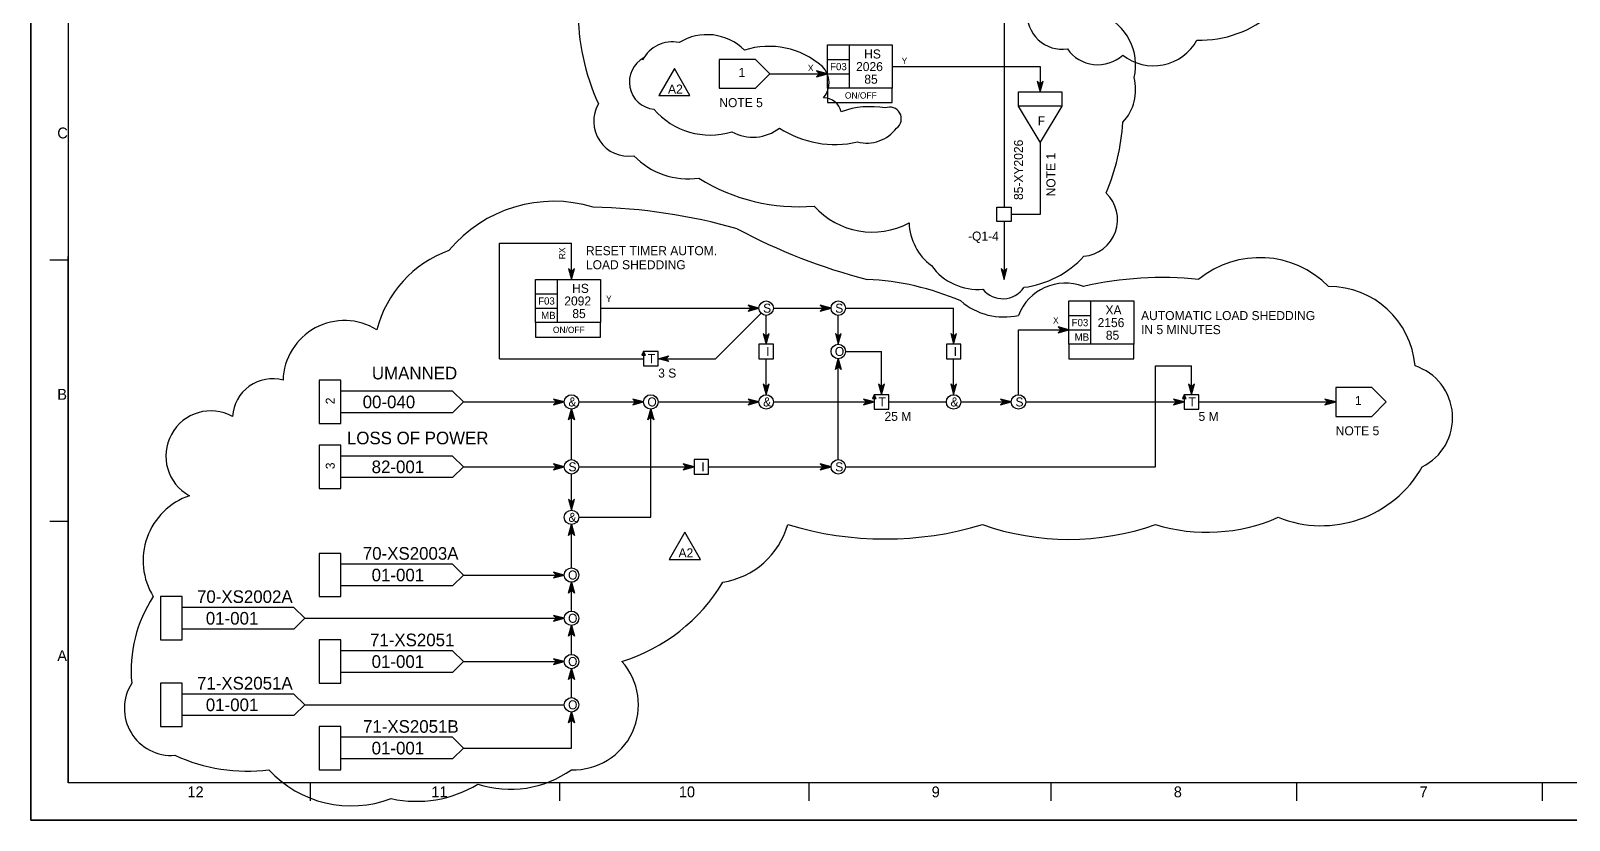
# Model space of a CAD drawing. Extents: x 0 to 841, y 0 to 594.
# Drawn here: x 0 to 426.8, y 0 to 218.9 of the extents above; entities that cross this region are included whole.
import ezdxf

# ---------------------------------------------------------------- set-up
doc = ezdxf.new("R2010")
doc.units = 0
for name, color, linetype in [('1', 7, 'Continuous'), ('12', 7, 'Continuous'), ('34', 7, 'Continuous'), ('45', 7, 'Continuous'), ('46', 7, 'Continuous'), ('48', 7, 'Continuous'), ('49', 7, 'Continuous'), ('50', 7, 'Continuous'), ('51', 7, 'Continuous'), ('9', 7, 'Continuous')]:
    doc.layers.add(name, color=color, linetype=linetype)

msp = doc.modelspace()

# ---------------------------------------------------------------- linework, layer by layer
at = {"layer": '1'}
for p, q in [((10.33, 582.23), (10.33, 10.38)), ((10.33, 155.36), (5.32, 155.36)), ((10.33, 10.38), (10.33, 156.36)), ((10.33, 82.87), (5.32, 82.87)), ((648.95, 10.38), (10.33, 10.38)), ((77.49, 10.38), (77.49, 5.35)), ((146.65, 10.38), (146.65, 5.35)), ((215.82, 10.38), (215.82, 5.35)), ((282.98, 10.38), (282.98, 5.35)), ((351.14, 10.38), (351.14, 5.35)), ((419.3, 10.38), (419.3, 5.35))]:
    msp.add_line(p, q, dxfattribs=at)
at = {"layer": '12'}
for p, q in [((270, 222), (270, 170)), ((191, 211), (191, 203)), ((201, 211), (191, 211)), ((195, 211), (195, 211)), ((205, 207), (201, 211)), ((201, 203), (205, 207)), ((191, 203), (201, 203)), ((274, 202), (286, 202)), ((274, 198), (274, 202)), ((286, 202), (286, 198)), ((286, 198), (274, 198)), ((280, 188), (274, 198)), ((286, 198), (280, 188)), ((280, 188), (280, 168)), ((268, 170), (271, 170)), ((268, 166), (268, 170)), ((268, 170), (271, 170)), ((268, 166), (268, 170)), ((271, 170), (272, 170)), ((271, 170), (272, 170)), ((272, 170), (272, 166)), ((272, 170), (272, 166)), ((280, 168), (272, 168)), ((272, 166), (268, 166)), ((272, 166), (268, 166)), ((270, 166), (270, 150)), ((362, 120), (362, 112)), ((372, 120), (362, 120)), ((366, 120), (366, 120)), ((376, 116), (372, 120)), ((372, 112), (376, 116)), ((362, 112), (372, 112))]:
    msp.add_line(p, q, dxfattribs=at)
msp.add_lwpolyline([(0, 594), (841, 594), (841, 0), (0, 0)], close=True, dxfattribs=at)
at = {"layer": '34'}
for p, q in [((270, 152.2), (269.2, 153)), ((269.2, 153), (270, 150)), ((270, 152), (269.4, 152.6)), ((269.4, 152.6), (270, 150.4)), ((270, 151.8), (269.6, 152.2)), ((269.6, 152.2), (270, 150.8)), ((270, 151.6), (269.8, 151.8)), ((269.8, 151.8), (270, 151.2)), ((270, 150), (270.8, 153)), ((270.8, 153), (270, 152.2)), ((270, 150.4), (270.6, 152.6)), ((270.6, 152.6), (270, 152)), ((270, 150.8), (270.4, 152.2)), ((270.4, 152.2), (270, 151.8)), ((270, 151.2), (270.2, 151.8)), ((270.2, 151.8), (270, 151.6))]:
    msp.add_line(p, q, dxfattribs=at)
at = {"layer": '46'}
for p, q in [((221, 207), (218, 207.8)), ((218, 207.8), (218.8, 207)), ((218.8, 207), (218, 206.2)), ((218, 206.2), (221, 207)), ((220.6, 207), (218.4, 207.6)), ((218.4, 207.6), (219, 207)), ((219, 207), (218.4, 206.4)), ((218.4, 206.4), (220.6, 207)), ((220.2, 207), (218.8, 207.4)), ((218.8, 207.4), (219.2, 207)), ((219.2, 207), (218.8, 206.6)), ((218.8, 206.6), (220.2, 207)), ((219.8, 207), (219.2, 207.2)), ((219.2, 207.2), (219.4, 207)), ((219.4, 207), (219.2, 206.8)), ((219.2, 206.8), (219.8, 207)), ((280, 204.2), (279.2, 205)), ((279.2, 205), (280, 202)), ((280, 202), (280.8, 205)), ((280.8, 205), (280, 204.2)), ((280, 204), (279.4, 204.6)), ((279.4, 204.6), (280, 202.4)), ((280, 203.8), (279.6, 204.2)), ((279.6, 204.2), (280, 202.8)), ((280, 203.6), (279.8, 203.8)), ((279.8, 203.8), (280, 203.2)), ((280, 202.4), (280.6, 204.6)), ((280.6, 204.6), (280, 204)), ((280, 202.8), (280.4, 204.2)), ((280.4, 204.2), (280, 203.8)), ((280, 203.2), (280.2, 203.8)), ((280.2, 203.8), (280, 203.6)), ((150, 152.2), (149.2, 153)), ((149.2, 153), (150, 150)), ((150, 152), (149.4, 152.6)), ((149.4, 152.6), (150, 150.4)), ((150, 151.8), (149.6, 152.2)), ((149.6, 152.2), (150, 150.8)), ((150, 151.6), (149.8, 151.8)), ((149.8, 151.8), (150, 151.2)), ((150, 150), (150.8, 153)), ((150.8, 153), (150, 152.2)), ((150, 150.4), (150.6, 152.6)), ((150.6, 152.6), (150, 152)), ((150, 150.8), (150.4, 152.2)), ((150.4, 152.2), (150, 151.8)), ((150, 151.2), (150.2, 151.8)), ((150.2, 151.8), (150, 151.6)), ((202, 142), (199, 142.8)), ((199, 142.8), (199.8, 142)), ((199.8, 142), (199, 141.2)), ((199, 141.2), (202, 142)), ((201.6, 142), (199.4, 142.6)), ((199.4, 142.6), (200, 142)), ((200, 142), (199.4, 141.4)), ((199.4, 141.4), (201.6, 142)), ((201.2, 142), (199.8, 142.4)), ((199.8, 142.4), (200.2, 142)), ((200.2, 142), (199.8, 141.6)), ((199.8, 141.6), (201.2, 142)), ((200.8, 142), (200.2, 142.2)), ((200.2, 142.2), (200.4, 142)), ((200.4, 142), (200.2, 141.8)), ((200.2, 141.8), (200.8, 142)), ((222, 142), (219, 142.8)), ((219, 142.8), (219.8, 142)), ((219.8, 142), (219, 141.2)), ((219, 141.2), (222, 142)), ((221.6, 142), (219.4, 142.6)), ((219.4, 142.6), (220, 142)), ((220, 142), (219.4, 141.4)), ((219.4, 141.4), (221.6, 142)), ((221.2, 142), (219.8, 142.4)), ((219.8, 142.4), (220.2, 142)), ((220.2, 142), (219.8, 141.6)), ((219.8, 141.6), (221.2, 142)), ((220.8, 142), (220.2, 142.2)), ((220.2, 142.2), (220.4, 142)), ((220.4, 142), (220.2, 141.8)), ((220.2, 141.8), (220.8, 142)), ((288, 136), (285, 136.8)), ((285, 136.8), (285.8, 136)), ((287.6, 136), (285.4, 136.6)), ((285.4, 136.6), (286, 136)), ((204, 134.2), (203.2, 135)), ((203.2, 135), (204, 132)), ((204, 134), (203.4, 134.6)), ((203.4, 134.6), (204, 132.4)), ((204, 133.8), (203.6, 134.2)), ((203.6, 134.2), (204, 132.8)), ((204, 133.6), (203.8, 133.8)), ((203.8, 133.8), (204, 133.2)), ((204, 132), (204.8, 135)), ((204.8, 135), (204, 134.2)), ((204, 132.4), (204.6, 134.6)), ((204.6, 134.6), (204, 134)), ((204, 132.8), (204.4, 134.2)), ((204.4, 134.2), (204, 133.8)), ((204, 133.2), (204.2, 133.8)), ((204.2, 133.8), (204, 133.6)), ((224, 134.2), (223.2, 135)), ((223.2, 135), (224, 132)), ((224, 134), (223.4, 134.6)), ((223.4, 134.6), (224, 132.4)), ((224, 133.8), (223.6, 134.2)), ((223.6, 134.2), (224, 132.8)), ((224, 133.6), (223.8, 133.8)), ((223.8, 133.8), (224, 133.2)), ((224, 132), (224.8, 135)), ((224.8, 135), (224, 134.2)), ((224, 132.4), (224.6, 134.6)), ((224.6, 134.6), (224, 134)), ((224, 132.8), (224.4, 134.2)), ((224.4, 134.2), (224, 133.8)), ((224, 133.2), (224.2, 133.8)), ((224.2, 133.8), (224, 133.6)), ((256, 134.2), (255.2, 135)), ((255.2, 135), (256, 132)), ((256, 134), (255.4, 134.6)), ((255.4, 134.6), (256, 132.4)), ((256, 133.8), (255.6, 134.2)), ((255.6, 134.2), (256, 132.8)), ((256, 133.6), (255.8, 133.8)), ((255.8, 133.8), (256, 133.2)), ((256, 132), (256.8, 135)), ((256.8, 135), (256, 134.2)), ((256, 132.4), (256.6, 134.6)), ((256.6, 134.6), (256, 134)), ((256, 132.8), (256.4, 134.2)), ((256.4, 134.2), (256, 133.8)), ((256, 133.2), (256.2, 133.8)), ((256.2, 133.8), (256, 133.6)), ((285.8, 136), (285, 135.2)), ((285, 135.2), (288, 136)), ((286, 136), (285.4, 135.4)), ((285.4, 135.4), (287.6, 136)), ((287.2, 136), (285.8, 136.4)), ((285.8, 136.4), (286.2, 136)), ((286.2, 136), (285.8, 135.6)), ((285.8, 135.6), (287.2, 136)), ((286.8, 136), (286.2, 136.2)), ((286.2, 136.2), (286.4, 136)), ((286.4, 136), (286.2, 135.8)), ((286.2, 135.8), (286.8, 136)), ((174, 128), (177, 128.8)), ((174.4, 128), (176.6, 128.6)), ((174.8, 128), (176.2, 128.4)), ((175.2, 128), (175.8, 128.2)), ((175.8, 128.2), (175.6, 128)), ((176.2, 128.4), (175.8, 128)), ((176.6, 128.6), (176, 128)), ((177, 128.8), (176.2, 128)), ((177, 127.2), (174, 128)), ((176.6, 127.4), (174.4, 128)), ((176.2, 127.6), (174.8, 128)), ((175.8, 127.8), (175.2, 128)), ((175.6, 128), (175.8, 127.8)), ((175.8, 128), (176.2, 127.6)), ((176, 128), (176.6, 127.4)), ((176.2, 128), (177, 127.2)), ((223.2, 125), (224, 128)), ((224, 125.8), (223.2, 125)), ((223.4, 125.4), (224, 127.6)), ((224, 126), (223.4, 125.4)), ((223.6, 125.8), (224, 127.2)), ((224, 126.2), (223.6, 125.8)), ((223.8, 126.2), (224, 126.8)), ((224, 126.4), (223.8, 126.2)), ((224, 128), (224.8, 125)), ((224, 127.6), (224.6, 125.4)), ((224, 127.2), (224.4, 125.8)), ((224, 126.8), (224.2, 126.2)), ((224.2, 126.2), (224, 126.4)), ((224.4, 125.8), (224, 126.2)), ((224.6, 125.4), (224, 126)), ((224.8, 125), (224, 125.8)), ((204, 120.2), (203.2, 121)), ((203.2, 121), (204, 118)), ((204, 120), (203.4, 120.6)), ((203.4, 120.6), (204, 118.4)), ((204, 119.8), (203.6, 120.2)), ((203.6, 120.2), (204, 118.8)), ((204, 119.6), (203.8, 119.8)), ((203.8, 119.8), (204, 119.2)), ((204, 118), (204.8, 121)), ((204.8, 121), (204, 120.2)), ((204, 118.4), (204.6, 120.6)), ((204.6, 120.6), (204, 120)), ((204, 118.8), (204.4, 120.2)), ((204.4, 120.2), (204, 119.8)), ((204, 119.2), (204.2, 119.8)), ((204.2, 119.8), (204, 119.6)), ((236, 120.2), (235.2, 121)), ((235.2, 121), (236, 118)), ((236, 120), (235.4, 120.6)), ((235.4, 120.6), (236, 118.4)), ((236, 119.8), (235.6, 120.2)), ((235.6, 120.2), (236, 118.8)), ((236, 119.6), (235.8, 119.8)), ((235.8, 119.8), (236, 119.2)), ((236, 118), (236.8, 121)), ((236.8, 121), (236, 120.2)), ((236, 118.4), (236.6, 120.6)), ((236.6, 120.6), (236, 120)), ((236, 118.8), (236.4, 120.2)), ((236.4, 120.2), (236, 119.8)), ((236, 119.2), (236.2, 119.8)), ((236.2, 119.8), (236, 119.6)), ((256, 120.2), (255.2, 121)), ((255.2, 121), (256, 118)), ((256, 120), (255.4, 120.6)), ((255.4, 120.6), (256, 118.4)), ((256, 119.8), (255.6, 120.2)), ((255.6, 120.2), (256, 118.8)), ((256, 119.6), (255.8, 119.8)), ((255.8, 119.8), (256, 119.2)), ((256, 118), (256.8, 121)), ((256.8, 121), (256, 120.2)), ((256, 118.4), (256.6, 120.6)), ((256.6, 120.6), (256, 120)), ((256, 118.8), (256.4, 120.2)), ((256.4, 120.2), (256, 119.8)), ((256, 119.2), (256.2, 119.8)), ((256.2, 119.8), (256, 119.6)), ((322, 120.2), (321.2, 121)), ((321.2, 121), (322, 118)), ((322, 120), (321.4, 120.6)), ((321.4, 120.6), (322, 118.4)), ((322, 119.8), (321.6, 120.2)), ((321.6, 120.2), (322, 118.8)), ((322, 119.6), (321.8, 119.8)), ((321.8, 119.8), (322, 119.2)), ((322, 118), (322.8, 121)), ((322.8, 121), (322, 120.2)), ((322, 118.4), (322.6, 120.6)), ((322.6, 120.6), (322, 120)), ((322, 118.8), (322.4, 120.2)), ((322.4, 120.2), (322, 119.8)), ((322, 119.2), (322.2, 119.8)), ((322.2, 119.8), (322, 119.6)), ((148, 116), (145, 116.8)), ((145, 116.8), (145.8, 116)), ((145.8, 116), (145, 115.2)), ((145, 115.2), (148, 116)), ((147.6, 116), (145.4, 116.6)), ((145.4, 116.6), (146, 116)), ((146, 116), (145.4, 115.4)), ((145.4, 115.4), (147.6, 116)), ((147.2, 116), (145.8, 116.4)), ((145.8, 116.4), (146.2, 116)), ((146.2, 116), (145.8, 115.6)), ((145.8, 115.6), (147.2, 116)), ((146.8, 116), (146.2, 116.2)), ((146.2, 116.2), (146.4, 116)), ((146.4, 116), (146.2, 115.8)), ((146.2, 115.8), (146.8, 116)), ((170, 116), (167, 116.8)), ((167, 116.8), (167.8, 116)), ((167.8, 116), (167, 115.2)), ((167, 115.2), (170, 116)), ((169.6, 116), (167.4, 116.6)), ((167.4, 116.6), (168, 116)), ((168, 116), (167.4, 115.4)), ((167.4, 115.4), (169.6, 116)), ((169.2, 116), (167.8, 116.4)), ((167.8, 116.4), (168.2, 116)), ((168.2, 116), (167.8, 115.6)), ((167.8, 115.6), (169.2, 116)), ((168.8, 116), (168.2, 116.2)), ((168.2, 116.2), (168.4, 116)), ((168.4, 116), (168.2, 115.8)), ((168.2, 115.8), (168.8, 116)), ((202, 116), (199, 116.8)), ((199, 116.8), (199.8, 116)), ((199.8, 116), (199, 115.2)), ((199, 115.2), (202, 116)), ((201.6, 116), (199.4, 116.6)), ((199.4, 116.6), (200, 116)), ((200, 116), (199.4, 115.4)), ((199.4, 115.4), (201.6, 116)), ((201.2, 116), (199.8, 116.4)), ((199.8, 116.4), (200.2, 116)), ((200.2, 116), (199.8, 115.6)), ((199.8, 115.6), (201.2, 116)), ((200.8, 116), (200.2, 116.2)), ((200.2, 116.2), (200.4, 116)), ((200.4, 116), (200.2, 115.8)), ((200.2, 115.8), (200.8, 116)), ((234, 116), (231, 116.8)), ((231, 116.8), (231.8, 116)), ((231.8, 116), (231, 115.2)), ((231, 115.2), (234, 116)), ((233.6, 116), (231.4, 116.6)), ((231.4, 116.6), (232, 116)), ((232, 116), (231.4, 115.4)), ((231.4, 115.4), (233.6, 116)), ((233.2, 116), (231.8, 116.4)), ((231.8, 116.4), (232.2, 116)), ((232.2, 116), (231.8, 115.6)), ((231.8, 115.6), (233.2, 116)), ((232.8, 116), (232.2, 116.2)), ((232.2, 116.2), (232.4, 116)), ((232.4, 116), (232.2, 115.8)), ((232.2, 115.8), (232.8, 116)), ((272, 116), (269, 116.8)), ((269, 116.8), (269.8, 116)), ((269.8, 116), (269, 115.2)), ((269, 115.2), (272, 116)), ((271.6, 116), (269.4, 116.6)), ((269.4, 116.6), (270, 116)), ((270, 116), (269.4, 115.4)), ((269.4, 115.4), (271.6, 116)), ((271.2, 116), (269.8, 116.4)), ((269.8, 116.4), (270.2, 116)), ((270.2, 116), (269.8, 115.6)), ((269.8, 115.6), (271.2, 116)), ((270.8, 116), (270.2, 116.2)), ((270.2, 116.2), (270.4, 116)), ((270.4, 116), (270.2, 115.8)), ((270.2, 115.8), (270.8, 116)), ((320, 116), (317, 116.8)), ((317, 116.8), (317.8, 116)), ((317.8, 116), (317, 115.2)), ((317, 115.2), (320, 116)), ((319.6, 116), (317.4, 116.6)), ((317.4, 116.6), (318, 116)), ((318, 116), (317.4, 115.4)), ((317.4, 115.4), (319.6, 116)), ((319.2, 116), (317.8, 116.4)), ((317.8, 116.4), (318.2, 116)), ((318.2, 116), (317.8, 115.6)), ((317.8, 115.6), (319.2, 116)), ((318.8, 116), (318.2, 116.2)), ((318.2, 116.2), (318.4, 116)), ((318.4, 116), (318.2, 115.8)), ((318.2, 115.8), (318.8, 116)), ((362, 116), (359, 116.8)), ((359, 116.8), (359.8, 116)), ((362, 116), (359, 116.8)), ((359, 116.8), (359.8, 116)), ((359.8, 116), (359, 115.2)), ((359, 115.2), (362, 116)), ((359.8, 116), (359, 115.2)), ((359, 115.2), (362, 116)), ((361.6, 116), (359.4, 116.6)), ((359.4, 116.6), (360, 116)), ((361.6, 116), (359.4, 116.6)), ((359.4, 116.6), (360, 116)), ((360, 116), (359.4, 115.4)), ((359.4, 115.4), (361.6, 116)), ((360, 116), (359.4, 115.4)), ((359.4, 115.4), (361.6, 116)), ((361.2, 116), (359.8, 116.4)), ((359.8, 116.4), (360.2, 116)), ((361.2, 116), (359.8, 116.4)), ((359.8, 116.4), (360.2, 116)), ((360.2, 116), (359.8, 115.6)), ((359.8, 115.6), (361.2, 116)), ((360.2, 116), (359.8, 115.6)), ((359.8, 115.6), (361.2, 116)), ((360.8, 116), (360.2, 116.2)), ((360.2, 116.2), (360.4, 116)), ((360.8, 116), (360.2, 116.2)), ((360.2, 116.2), (360.4, 116)), ((360.4, 116), (360.2, 115.8)), ((360.2, 115.8), (360.8, 116)), ((360.4, 116), (360.2, 115.8)), ((360.2, 115.8), (360.8, 116)), ((149.2, 111), (150, 114)), ((150, 111.8), (149.2, 111)), ((149.4, 111.4), (150, 113.6)), ((150, 112), (149.4, 111.4)), ((149.6, 111.8), (150, 113.2)), ((150, 112.2), (149.6, 111.8)), ((149.8, 112.2), (150, 112.8)), ((150, 112.4), (149.8, 112.2)), ((150, 114), (150.8, 111)), ((150, 113.6), (150.6, 111.4)), ((150, 113.2), (150.4, 111.8)), ((150, 112.8), (150.2, 112.2)), ((150.2, 112.2), (150, 112.4)), ((150.4, 111.8), (150, 112.2)), ((150.6, 111.4), (150, 112)), ((150.8, 111), (150, 111.8)), ((171.2, 111), (172, 114)), ((172, 111.8), (171.2, 111)), ((171.4, 111.4), (172, 113.6)), ((172, 112), (171.4, 111.4)), ((171.6, 111.8), (172, 113.2)), ((172, 112.2), (171.6, 111.8)), ((171.8, 112.2), (172, 112.8)), ((172, 112.4), (171.8, 112.2)), ((172, 114), (172.8, 111)), ((172, 113.6), (172.6, 111.4)), ((172, 113.2), (172.4, 111.8)), ((172, 112.8), (172.2, 112.2)), ((172.2, 112.2), (172, 112.4)), ((172.4, 111.8), (172, 112.2)), ((172.6, 111.4), (172, 112)), ((172.8, 111), (172, 111.8)), ((148, 98), (145, 98.8)), ((145, 98.8), (145.8, 98)), ((147.6, 98), (145.4, 98.6)), ((145.4, 98.6), (146, 98)), ((147.2, 98), (145.8, 98.4)), ((145.8, 98.4), (146.2, 98)), ((146.8, 98), (146.2, 98.2)), ((146.2, 98.2), (146.4, 98)), ((184, 98), (181, 98.8)), ((181, 98.8), (181.8, 98)), ((183.6, 98), (181.4, 98.6)), ((181.4, 98.6), (182, 98)), ((183.2, 98), (181.8, 98.4)), ((181.8, 98.4), (182.2, 98)), ((182.8, 98), (182.2, 98.2)), ((182.2, 98.2), (182.4, 98)), ((222, 98), (219, 98.8)), ((219, 98.8), (219.8, 98)), ((221.6, 98), (219.4, 98.6)), ((219.4, 98.6), (220, 98)), ((221.2, 98), (219.8, 98.4)), ((219.8, 98.4), (220.2, 98)), ((220.8, 98), (220.2, 98.2)), ((220.2, 98.2), (220.4, 98)), ((145.8, 98), (145, 97.2)), ((145, 97.2), (148, 98)), ((146, 98), (145.4, 97.4)), ((145.4, 97.4), (147.6, 98)), ((146.2, 98), (145.8, 97.6)), ((145.8, 97.6), (147.2, 98)), ((146.4, 98), (146.2, 97.8)), ((146.2, 97.8), (146.8, 98)), ((181.8, 98), (181, 97.2)), ((181, 97.2), (184, 98)), ((182, 98), (181.4, 97.4)), ((181.4, 97.4), (183.6, 98)), ((182.2, 98), (181.8, 97.6)), ((181.8, 97.6), (183.2, 98)), ((182.4, 98), (182.2, 97.8)), ((182.2, 97.8), (182.8, 98)), ((219.8, 98), (219, 97.2)), ((219, 97.2), (222, 98)), ((220, 98), (219.4, 97.4)), ((219.4, 97.4), (221.6, 98)), ((220.2, 98), (219.8, 97.6)), ((219.8, 97.6), (221.2, 98)), ((220.4, 98), (220.2, 97.8)), ((220.2, 97.8), (220.8, 98)), ((150, 88.2), (149.2, 89)), ((149.2, 89), (150, 86)), ((150, 88), (149.4, 88.6)), ((149.4, 88.6), (150, 86.4)), ((150, 87.8), (149.6, 88.2)), ((149.6, 88.2), (150, 86.8)), ((150, 87.6), (149.8, 87.8)), ((149.8, 87.8), (150, 87.2)), ((150, 86), (150.8, 89)), ((150.8, 89), (150, 88.2)), ((150, 86.4), (150.6, 88.6)), ((150.6, 88.6), (150, 88)), ((150, 86.8), (150.4, 88.2)), ((150.4, 88.2), (150, 87.8)), ((150, 87.2), (150.2, 87.8)), ((150.2, 87.8), (150, 87.6)), ((149.2, 79), (150, 82)), ((149.4, 79.4), (150, 81.6)), ((149.6, 79.8), (150, 81.2)), ((150, 82), (150.8, 79)), ((150, 81.6), (150.6, 79.4)), ((150, 81.2), (150.4, 79.8)), ((150, 79.8), (149.2, 79)), ((150, 80), (149.4, 79.4)), ((150, 80.2), (149.6, 79.8)), ((149.8, 80.2), (150, 80.8)), ((150, 80.4), (149.8, 80.2)), ((150, 80.8), (150.2, 80.2)), ((150.2, 80.2), (150, 80.4)), ((150.4, 79.8), (150, 80.2)), ((150.6, 79.4), (150, 80)), ((150.8, 79), (150, 79.8)), ((148, 68), (145, 68.8)), ((145, 68.8), (145.8, 68)), ((147.6, 68), (145.4, 68.6)), ((145.4, 68.6), (146, 68)), ((147.2, 68), (145.8, 68.4)), ((145.8, 68.4), (146.2, 68)), ((145.8, 68), (145, 67.2)), ((145, 67.2), (148, 68)), ((146, 68), (145.4, 67.4)), ((145.4, 67.4), (147.6, 68)), ((146.2, 68), (145.8, 67.6)), ((145.8, 67.6), (147.2, 68)), ((146.8, 68), (146.2, 68.2)), ((146.2, 68.2), (146.4, 68)), ((146.4, 68), (146.2, 67.8)), ((146.2, 67.8), (146.8, 68)), ((149.2, 63), (150, 66)), ((149.4, 63.4), (150, 65.6)), ((149.6, 63.8), (150, 65.2)), ((150, 64.2), (149.6, 63.8)), ((149.8, 64.2), (150, 64.8)), ((150, 64.4), (149.8, 64.2)), ((150, 66), (150.8, 63)), ((150, 65.6), (150.6, 63.4)), ((150, 65.2), (150.4, 63.8)), ((150, 64.8), (150.2, 64.2)), ((150.2, 64.2), (150, 64.4)), ((150.4, 63.8), (150, 64.2)), ((150, 63.8), (149.2, 63)), ((150, 64), (149.4, 63.4)), ((150.6, 63.4), (150, 64)), ((150.8, 63), (150, 63.8)), ((148, 56), (145, 56.8)), ((145, 56.8), (145.8, 56)), ((145.8, 56), (145, 55.2)), ((145, 55.2), (148, 56)), ((147.6, 56), (145.4, 56.6)), ((145.4, 56.6), (146, 56)), ((146, 56), (145.4, 55.4)), ((145.4, 55.4), (147.6, 56)), ((147.2, 56), (145.8, 56.4)), ((145.8, 56.4), (146.2, 56)), ((146.2, 56), (145.8, 55.6)), ((145.8, 55.6), (147.2, 56)), ((146.8, 56), (146.2, 56.2)), ((146.2, 56.2), (146.4, 56)), ((146.4, 56), (146.2, 55.8)), ((146.2, 55.8), (146.8, 56)), ((149.2, 51), (150, 54)), ((150, 51.8), (149.2, 51)), ((149.4, 51.4), (150, 53.6)), ((150, 52), (149.4, 51.4)), ((149.6, 51.8), (150, 53.2)), ((150, 52.2), (149.6, 51.8)), ((149.8, 52.2), (150, 52.8)), ((150, 52.4), (149.8, 52.2)), ((150, 54), (150.8, 51)), ((150, 53.6), (150.6, 51.4)), ((150, 53.2), (150.4, 51.8)), ((150, 52.8), (150.2, 52.2)), ((150.2, 52.2), (150, 52.4)), ((150.4, 51.8), (150, 52.2)), ((150.6, 51.4), (150, 52)), ((150.8, 51), (150, 51.8)), ((148, 44), (145, 44.8)), ((145, 44.8), (145.8, 44)), ((145.8, 44), (145, 43.2)), ((145, 43.2), (148, 44)), ((147.6, 44), (145.4, 44.6)), ((145.4, 44.6), (146, 44)), ((146, 44), (145.4, 43.4)), ((145.4, 43.4), (147.6, 44)), ((147.2, 44), (145.8, 44.4)), ((145.8, 44.4), (146.2, 44)), ((146.2, 44), (145.8, 43.6)), ((145.8, 43.6), (147.2, 44)), ((146.8, 44), (146.2, 44.2)), ((146.2, 44.2), (146.4, 44)), ((146.4, 44), (146.2, 43.8)), ((146.2, 43.8), (146.8, 44)), ((149.2, 39), (150, 42)), ((150, 39.8), (149.2, 39)), ((149.4, 39.4), (150, 41.6)), ((150, 40), (149.4, 39.4)), ((149.6, 39.8), (150, 41.2)), ((150, 40.2), (149.6, 39.8)), ((149.8, 40.2), (150, 40.8)), ((150, 40.4), (149.8, 40.2)), ((150, 42), (150.8, 39)), ((150, 41.6), (150.6, 39.4)), ((150, 41.2), (150.4, 39.8)), ((150, 40.8), (150.2, 40.2)), ((150.2, 40.2), (150, 40.4)), ((150.4, 39.8), (150, 40.2)), ((150.6, 39.4), (150, 40)), ((150.8, 39), (150, 39.8)), ((149.2, 27), (150, 30)), ((150, 30), (150.8, 27)), ((150, 27.8), (149.2, 27)), ((149.4, 27.4), (150, 29.6)), ((150, 28), (149.4, 27.4)), ((149.6, 27.8), (150, 29.2)), ((150, 28.2), (149.6, 27.8)), ((149.8, 28.2), (150, 28.8)), ((150, 28.4), (149.8, 28.2)), ((150, 29.6), (150.6, 27.4)), ((150, 29.2), (150.4, 27.8)), ((150, 28.8), (150.2, 28.2)), ((150.2, 28.2), (150, 28.4)), ((150.4, 27.8), (150, 28.2)), ((150.6, 27.4), (150, 28)), ((150.8, 27), (150, 27.8))]:
    msp.add_line(p, q, dxfattribs=at)
for points in [[(205, 207), (221, 207)], [(239.09, 209), (280, 209)], [(280, 209), (280, 202)], [(130, 160), (150, 160)], [(130, 128), (130, 160)], [(150, 150), (150, 160)], [(158, 142), (202, 142)], [(206, 142), (222, 142)], [(226, 142), (256, 142)], [(256, 132), (256, 142)], [(189.98, 128), (202.57, 140.6)], [(204, 132), (204, 140)], [(224, 132), (224, 140)], [(274, 118), (274, 136)], [(274, 136), (286, 136)], [(226, 130), (236, 130)], [(236, 118), (236, 130)], [(130, 128), (170, 128)], [(174, 128), (189.98, 128)], [(204, 118), (204, 128)], [(224, 100), (224, 128)], [(256, 118), (256, 128)], [(312, 98), (312, 126)], [(312, 126), (322, 126)], [(322, 118), (322, 126)], [(120, 116), (148, 116)], [(152, 116), (170, 116)], [(174, 116), (202, 116)], [(206, 116), (232, 116)], [(238, 116), (254, 116)], [(258, 116), (272, 116)], [(276, 116), (320, 116)], [(324, 116), (362, 116)], [(150, 100), (150, 114)], [(172, 84), (172, 114)], [(120, 98), (148, 98)], [(150, 86), (150, 96)], [(152, 98), (184, 98)], [(188, 98), (222, 98)], [(226, 98), (312, 98)], [(150, 70), (150, 82)], [(152, 84), (172, 84)], [(120, 68), (148, 68)], [(150, 58), (150, 66)], [(76, 56), (148, 56)], [(150, 46), (150, 54)], [(120, 44), (148, 44)], [(150, 34), (150, 42)], [(76, 32), (148, 32)], [(150, 20), (150, 28)], [(120, 20), (150, 20)]]:
    msp.add_lwpolyline(points, dxfattribs=at)
at = {"layer": '48'}
for p, q in [((221, 215), (239, 215)), ((221, 203), (221, 215)), ((227, 215), (227, 203)), ((239, 215), (239, 203)), ((221, 211), (227, 211)), ((221, 207), (227, 207)), ((239, 203), (221, 203)), ((221, 203), (221, 199)), ((239, 199), (239, 203)), ((221, 199), (239, 199)), ((140, 150), (158, 150)), ((140, 138), (140, 150)), ((146, 150), (146, 138)), ((158, 150), (158, 138)), ((140, 146), (146, 146)), ((140, 142), (146, 142)), ((288, 144), (306, 144)), ((288, 132), (288, 144)), ((294, 144), (294, 132)), ((306, 144), (306, 132)), ((158, 138), (140, 138)), ((140, 138), (140, 134)), ((158, 134), (158, 138)), ((288, 140), (294, 140)), ((140, 134), (158, 134)), ((288, 136), (294, 136)), ((170, 130), (169.5, 129)), ((169.5, 129), (170.5, 129)), ((169.64, 129.1), (170.03, 129.73)), ((169.8, 129.1), (170.03, 129.5)), ((170.35, 129.1), (169.8, 129.1)), ((170.19, 129.18), (169.95, 129.18)), ((170.5, 129), (170, 130)), ((170.03, 129.73), (170.35, 129.1)), ((170.03, 129.5), (170.19, 129.18)), ((306, 132), (288, 132)), ((288, 132), (288, 128)), ((306, 128), (306, 132)), ((288, 128), (306, 128)), ((234, 118), (233.5, 117)), ((233.5, 117), (234.5, 117)), ((233.64, 117.1), (234.03, 117.73)), ((233.8, 117.1), (234.03, 117.5)), ((234.35, 117.1), (233.8, 117.1)), ((234.19, 117.18), (233.95, 117.18)), ((234.5, 117), (234, 118)), ((234.03, 117.73), (234.35, 117.1)), ((234.03, 117.5), (234.19, 117.18)), ((320, 118), (319.5, 117)), ((319.5, 117), (320.5, 117)), ((319.64, 117.1), (320.03, 117.73)), ((319.8, 117.1), (320.03, 117.5)), ((320.35, 117.1), (319.8, 117.1)), ((320.19, 117.18), (319.95, 117.18)), ((320.5, 117), (320, 118)), ((320.03, 117.73), (320.35, 117.1)), ((320.03, 117.5), (320.19, 117.18))]:
    msp.add_line(p, q, dxfattribs=at)
for points in [[(170, 126), (174, 126), (174, 130), (170, 130)], [(202, 128), (206, 128), (206, 132), (202, 132)], [(254, 128), (258, 128), (258, 132), (254, 132)], [(234, 114), (238, 114), (238, 118), (234, 118)], [(320, 114), (324, 114), (324, 118), (320, 118)], [(184, 96), (188, 96), (188, 100), (184, 100)]]:
    msp.add_lwpolyline(points, close=True, dxfattribs=at)
for centre in [(204, 142), (224, 142), (224, 130), (150, 116), (172, 116), (204, 116), (256, 116), (274, 116), (150, 98), (224, 98), (150, 84), (150, 68), (150, 56), (150, 44), (150, 32)]:
    msp.add_circle(centre, 2, dxfattribs=at)
at = {"layer": '49'}
for p, q in [((80, 122), (80, 110)), ((86, 122), (80, 122)), ((86, 110), (86, 122)), ((117, 119), (86, 119)), ((117, 119), (120, 116)), ((120, 116), (117, 113)), ((117, 113), (86, 113)), ((80, 110), (86, 110)), ((80, 104), (80, 92)), ((86, 104), (80, 104)), ((86, 92), (86, 104)), ((117, 101), (86, 101)), ((117, 101), (120, 98)), ((117, 95), (86, 95)), ((120, 98), (117, 95)), ((80, 92), (86, 92)), ((80, 74), (80, 62)), ((86, 74), (80, 74)), ((86, 62), (86, 74)), ((117, 71), (86, 71)), ((117, 71), (120, 68)), ((117, 65), (86, 65)), ((120, 68), (117, 65)), ((36, 62), (36, 50)), ((42, 62), (36, 62)), ((42, 50), (42, 62)), ((80, 62), (86, 62)), ((73, 59), (42, 59)), ((73, 59), (76, 56)), ((76, 56), (73, 53)), ((73, 53), (42, 53)), ((36, 50), (42, 50)), ((80, 50), (80, 38)), ((86, 50), (80, 50)), ((86, 38), (86, 50)), ((117, 47), (86, 47)), ((117, 47), (120, 44)), ((120, 44), (117, 41)), ((117, 41), (86, 41)), ((36, 38), (36, 26)), ((42, 38), (36, 38)), ((42, 26), (42, 38)), ((73, 35), (42, 35)), ((73, 35), (76, 32)), ((80, 38), (86, 38)), ((76, 32), (73, 29)), ((36, 26), (42, 26)), ((73, 29), (42, 29)), ((80, 26), (80, 14)), ((86, 26), (80, 26)), ((86, 14), (86, 26)), ((117, 23), (86, 23)), ((117, 23), (120, 20)), ((120, 20), (117, 17)), ((80, 14), (86, 14)), ((117, 17), (86, 17))]:
    msp.add_line(p, q, dxfattribs=at)
at = {"layer": '50'}
for points in [[(178.53, 208.46), (174.2, 200.96), (182.86, 200.96)], [(181.44, 79.85), (177.11, 72.35), (185.77, 72.35)]]:
    msp.add_lwpolyline(points, close=True, dxfattribs=at)
at = {"layer": '51'}
for centre, radius, start, end in [((214.38, 224.75), 62.58, 179.814, 204.5914), ((286.14, 223.56), 9.76, 175.2573, 278.4219), ((291.49, 209.45), 15.01, 346.4548, 68.2904), ((324.5, 245.94), 29.62, 268.0394, 312.2436), ((187.58, 203.16), 14.7, 45.0416, 121.7909), ((177.92, 206.72), 9.14, 77.8928, 153.6584), ((204.77, 192.18), 22.44, 48.6719, 107.6375), ((296.01, 219.85), 10.33, 215.1367, 311.8936), ((311.42, 223.01), 13.79, 231.9154, 331.084), ((173.68, 204.75), 7.63, 118.2486, 263.8272), ((215.1, 204.49), 6.39, 319.2097, 45.3702), ((293.17, 202.58), 13.33, 317.3638, 14.5712), ((165.82, 193.82), 9.67, 149.6043, 278.7002), ((188.54, 210.81), 20.79, 221.0156, 286.5973), ((220.01, 195.38), 4.93, 12.8436, 90.8263), ((232.86, 174.42), 23.47, 79.7723, 110.0286), ((238.27, 194.55), 3.22, 305.8663, 112.8354), ((240.98, 197.88), 62.15, 337.3486, 356.0096), ((200.3, 201.62), 12.2, 241.5075, 307.523), ((223.08, 215.6), 28.2, 237.0246, 282.8485), ((231.87, 198.16), 10.37, 255.9566, 323.1268), ((182.41, 198.93), 21.07, 224.1351, 278.0058), ((212.83, 221.67), 51.54, 237.7768, 275.0148), ((145, 134), 37.64, 73.0092, 140.3893), ((291.22, 166.58), 10.24, 275.2026, 45.9274), ((152.69, 11.62), 158.42, 74.1349, 88.8036), ((233.42, 184.59), 21.5, 221.5701, 298.4084), ((271.75, 305.5), 160.5, 241.8383, 255.6607), ((259.08, 166.18), 15.44, 181.8618, 233.2306), ((126.78, 128.11), 31.77, 109.829, 165.6236), ((262.77, 163.18), 15.97, 215.9195, 274.9339), ((272, 174.96), 27.4, 277.3254, 317.3344), ((340.9, 129.26), 26.76, 44.4627, 129.1776), ((228.5, 75.5), 74.58, 66.7005, 87.3102), ((314, 53), 97.51, 84.114, 103.0387), ((269.63, 151.67), 7.04, 218.7498, 326.4568), ((287, 135), 13.93, 68.9625, 158.9625), ((360.15, 124.08), 23.92, 4.6106, 90.3685), ((270, 158), 18.44, 229.3987, 282.5288), ((87, 121.57), 17.01, 58.0456, 178.5559), ((379.26, 111.59), 15.17, 296.3712, 71.8), ((67, 111.4), 11.02, 74.1975, 176.8779), ((50, 101), 12.53, 61.3895, 241.3895), ((358, 113.86), 32.18, 248.1041, 330.476), ((50.2, 72), 19.04, 109.006, 211.6864), ((188.43, 88.14), 22.43, 279.1623, 344.1047), ((237, 171), 93.01, 253.1237, 286.8763), ((288, 150), 72.11, 250.56, 289.44), ((326.31, 128.77), 48.91, 252.99, 293.7429), ((148.83, 92.13), 50.47, 287.4983, 328.8161), ((65, 41.5), 37.17, 146.5237, 185.4038), ((150.57, 32), 18.01, 268.1817, 41.7845), ((39, 31), 13.04, 147.5288, 274.3987), ((60, 61.5), 47.88, 245.3084, 277.1992), ((88.95, 35.27), 31.29, 222.8297, 290.6893), ((133, 38), 29.41, 252.1811, 305.3112), ((107, 38), 32.76, 257.6609, 301.2637)]:
    msp.add_arc(centre, radius, start, end, dxfattribs=at)
at = {"layer": '9'}
msp.add_lwpolyline([(0, 0), (841, 0), (841, 594), (0, 594)], close=True, dxfattribs=at)

# ---------------------------------------------------------------- texts
at = {"layer": '1'}
for s, p in [('C', (7.36, 189.08)), ('B', (7.36, 116.6)), ('A', (7.36, 44.11)), ('12', (43.46, 6.35)), ('11', (111.13, 6.35)), ('10', (179.78, 6.35)), ('9', (249.92, 6.35)), ('8', (317.08, 6.35)), ('7', (385.24, 6.35))]:
    msp.add_text(s, height=3.02, dxfattribs=at).set_placement(p)
at = {"layer": '12'}
for s, p in [('1', (196.33, 206.13)), ('NOTE 5', (191, 197.75)), ('F', (279.34, 192.75)), ('-Q1-4', (260, 160.75)), ('RESET TIMER AUTOM.', (154, 156.7)), ('LOAD SHEDDING', (154, 152.8)), ('AUTOMATIC LOAD SHEDDING', (308, 138.7)), ('IN 5 MINUTES', (308, 134.8)), ('1', (367.33, 115.13)), ('NOTE 5', (362, 106.75))]:
    msp.add_text(s, height=2.5, dxfattribs=at).set_placement(p)
for s, p in [('85-XY2026', (275.25, 172)), ('NOTE 1', (284.25, 173)), ('2', (84.32, 115.35)), ('3', (84.32, 97.35))]:
    msp.add_text(s, height=2.5, rotation=90, dxfattribs=at).set_placement(p)
at = {"layer": '45'}
for s, p in [('X', (215.58, 207.74)), ('Y', (241.58, 209.74)), ('Y', (159.58, 143.74)), ('X', (283.58, 137.74))]:
    msp.add_text(s, height=1.75, dxfattribs=at).set_placement(p)
msp.add_text('RX', height=1.75, rotation=90, dxfattribs=at).set_placement((148.26, 155.58))
at = {"layer": '49'}
for s, p in [('UMANNED', (94.63, 122.25)), ('00-040', (92.07, 114.25)), ('LOSS OF POWER', (87.7, 104.25)), ('82-001', (94.56, 96.25)), ('70-XS2003A', (92.11, 72.25)), ('01-001', (94.56, 66.25)), ('70-XS2002A', (46.11, 60.25)), ('01-001', (48.56, 54.25)), ('71-XS2051', (94.1, 48.25)), ('01-001', (94.56, 42.25)), ('71-XS2051A', (46.11, 36.25)), ('01-001', (48.56, 30.25)), ('71-XS2051B', (92.16, 24.25)), ('01-001', (94.56, 18.25))]:
    msp.add_text(s, height=3.5, dxfattribs=at).set_placement(p)
at = {"layer": '50'}
for s, height, p in [('HS', 2.5, (231.18, 211.25)), ('F03', 2, (221.75, 208)), ('2026', 2.5, (228.94, 207.75)), ('85', 2.5, (231.23, 204.25)), ('A2', 2.5, (176.78, 201.52)), ('ON/OFF', 1.75, (225.84, 200.13)), ('2092', 2.5, (148, 142.75)), ('HS', 2.5, (150.17, 146.25)), ('F03', 2, (140.75, 143)), ('MB', 2, (141.58, 139)), ('85', 2.5, (150.23, 139.25)), ('S', 2.5, (203.16, 140.75)), ('S', 2.5, (223.16, 140.75)), ('XA', 2.5, (298.13, 140.25)), ('ON/OFF', 1.75, (144.84, 135.13)), ('F03', 2, (288.75, 137)), ('2156', 2.5, (295.94, 136.75)), ('MB', 2, (289.58, 133)), ('85', 2.5, (298.23, 133.25)), ('T', 2.5, (171.16, 126.75)), ('I', 2.5, (204, 128.75)), ('O', 2.5, (223.05, 128.75)), ('I', 2.5, (256, 128.75)), ('3 S', 2.5, (174.04, 122.75)), ('&', 2.5, (149.15, 114.75)), ('O', 2.5, (171.05, 114.75)), ('&', 2.5, (203.15, 114.75)), ('T', 2.5, (235.16, 114.75)), ('&', 2.5, (255.15, 114.75)), ('S', 2.5, (273.16, 114.75)), ('T', 2.5, (321.16, 114.75)), ('25 M', 2.5, (236.82, 110.75)), ('5 M', 2.5, (323.94, 110.75)), ('S', 2.5, (149.16, 96.75)), ('I', 2.5, (186, 96.75)), ('S', 2.5, (223.16, 96.75)), ('&', 2.5, (149.15, 82.75)), ('A2', 2.5, (179.69, 72.9)), ('O', 2.5, (149.05, 66.75)), ('O', 2.5, (149.05, 54.75)), ('O', 2.5, (149.05, 42.75)), ('O', 2.5, (149.05, 30.75))]:
    msp.add_text(s, height=height, dxfattribs=at).set_placement(p)

doc.saveas('drawing.dxf')
